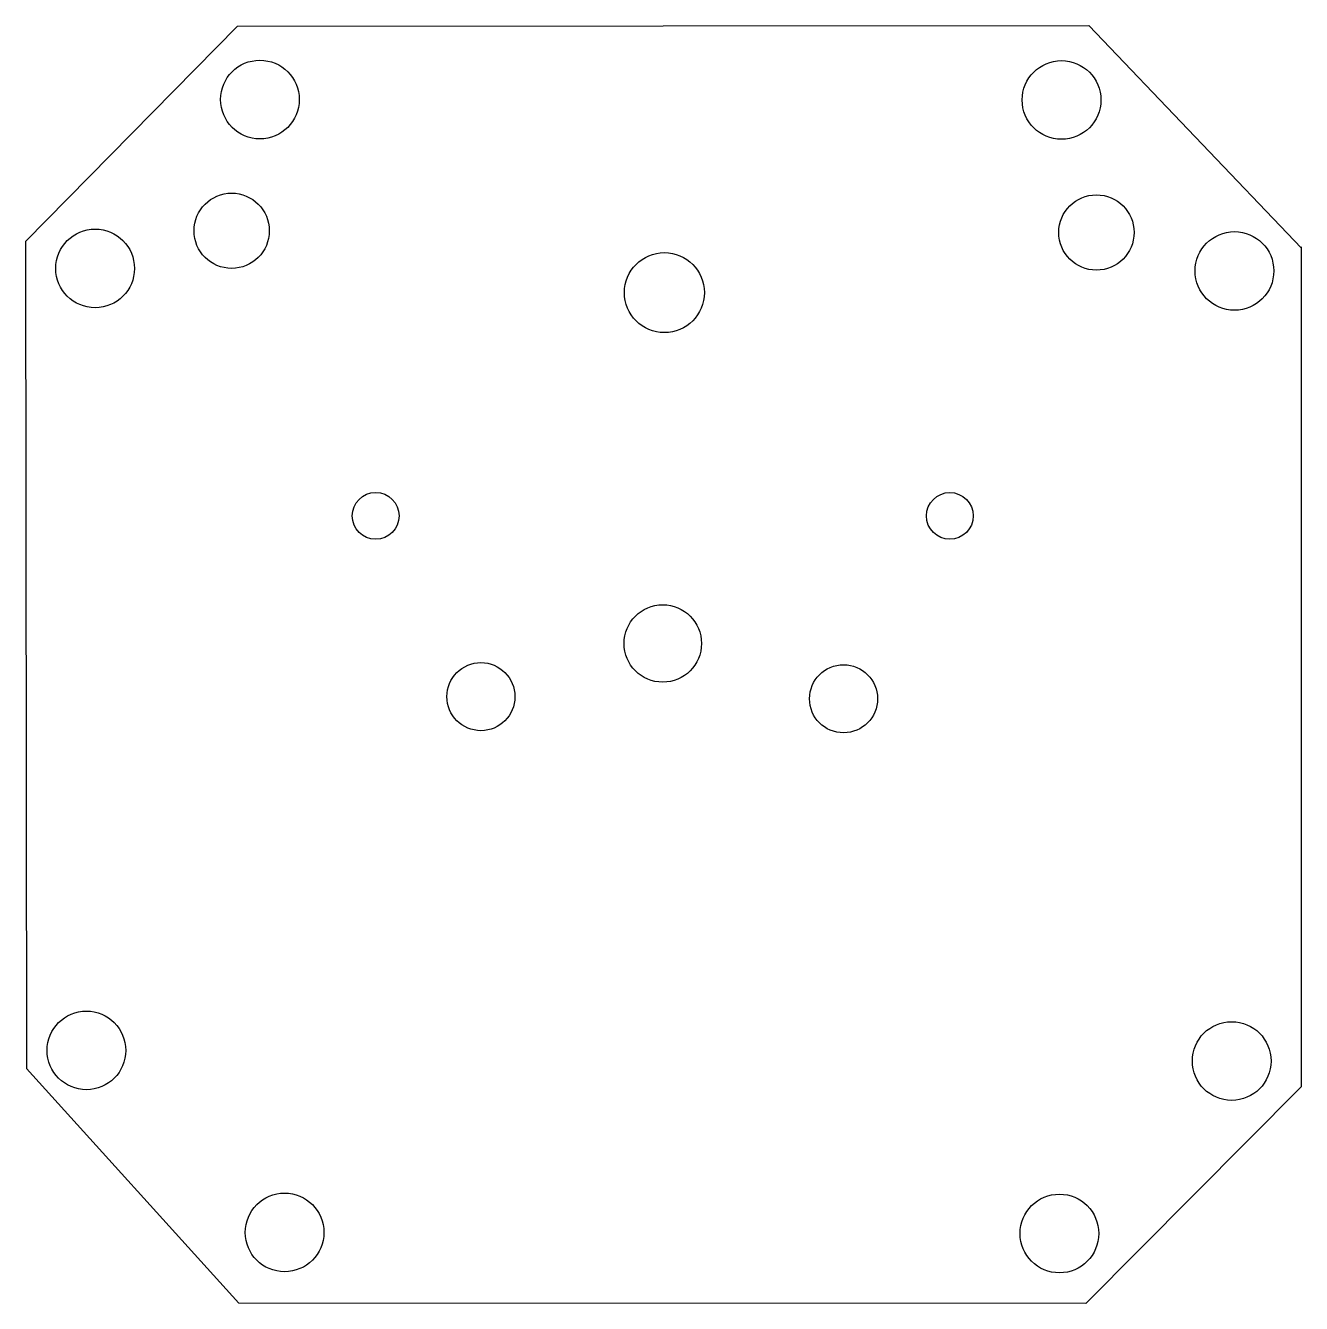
# Model space of a CAD drawing. Extents: x 150.1 to 210, y -131 to -71.
import ezdxf

# ---------------------------------------------------------------- set-up
doc = ezdxf.new("R2010")
doc.units = 0
doc.layers.add('BLACK', color=7, linetype='CONTINUOUS')

msp = doc.modelspace()

# ---------------------------------------------------------------- linework, layer by layer
at = {"layer": 'BLACK', "linetype": 'CONTINUOUS'}
for p, q in [((150.056, -81.1146), (160.026, -70.9846)), ((160.026, -70.9846), (200.046, -70.9546)), ((200.046, -70.9546), (210.046, -81.4146)), ((150.056, -81.1146), (150.096, -119.995)), ((210.026, -81.3646), (210.036, -120.865)), ((150.096, -119.995), (160.076, -131.035)), ((199.916, -131.045), (210.036, -120.865)), ((199.916, -131.045), (160.076, -131.035))]:
    msp.add_line(p, q, dxfattribs=at)
at = {"layer": 'BLACK'}
for centre, radius in [((161.076, -74.4346), 1.85), ((198.766, -74.4546), 1.85), ((159.746, -80.6046), 1.77), ((200.406, -80.6846), 1.77), ((153.326, -82.3746), 1.85), ((206.896, -82.4946), 1.85), ((180.094, -83.5119), 1.8788), ((166.516, -94.0119), 1.1011), ((193.516, -94.0119), 1.1), ((180.016, -100.012), 1.82), ((171.466, -102.512), 1.6), ((188.516, -102.612), 1.6), ((152.916, -119.145), 1.85), ((206.766, -119.645), 1.85), ((162.236, -127.705), 1.85), ((198.666, -127.755), 1.85)]:
    msp.add_circle(centre, radius, dxfattribs=at)

doc.saveas('drawing.dxf')
